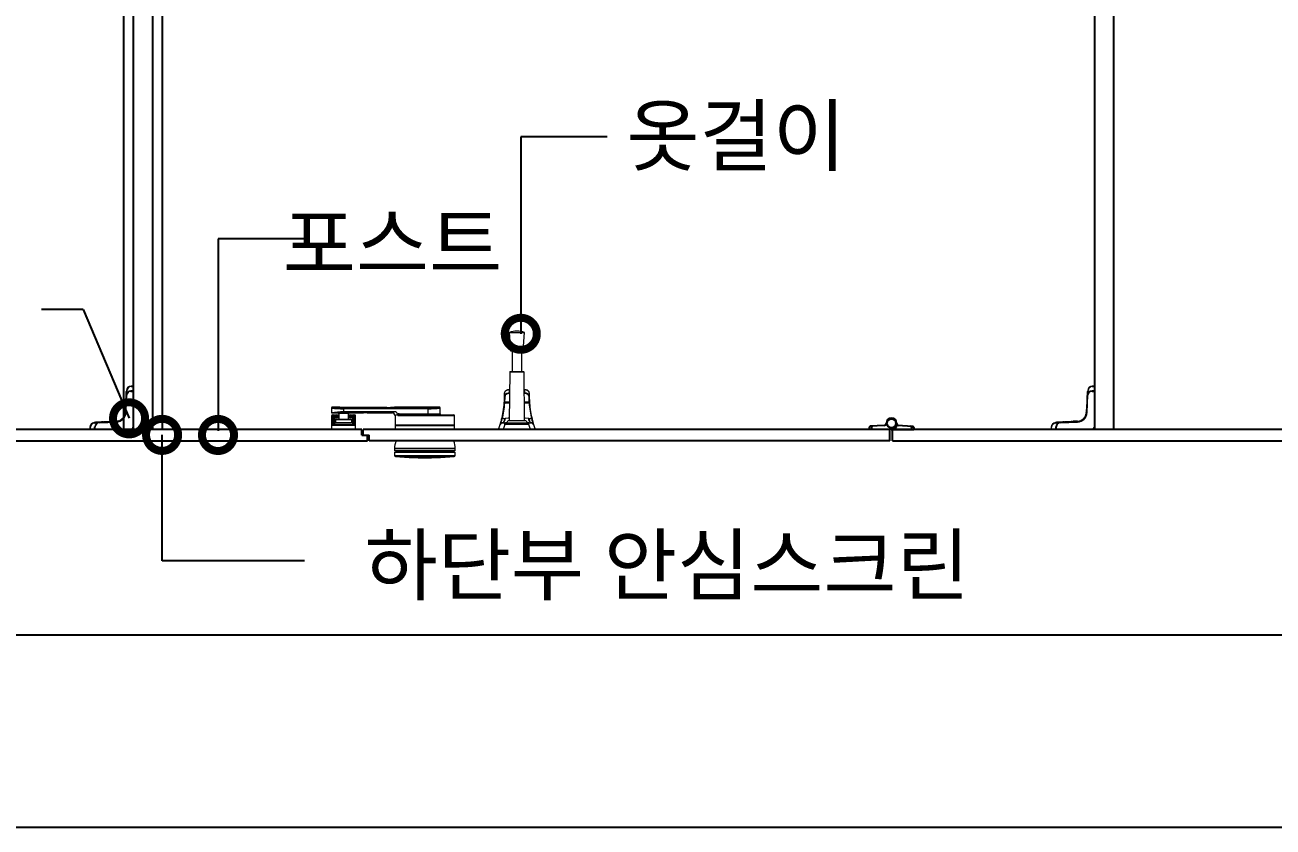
# Model space of a CAD drawing. Extents: x -255 to 8105, y -176 to 5714.
# Drawn here: x 3160 to 3809, y 2769 to 3186 of the extents above; entities that cross this region are included whole.
import ezdxf
from ezdxf.enums import TextEntityAlignment as Align

# ---------------------------------------------------------------- set-up
doc = ezdxf.new("R2010")
doc.units = 0
doc.header["$LTSCALE"] = 30
doc.layers.get('0').update_dxf_attribs({"linetype": 'CONTINUOUS'})
for name, color, linetype in [('0_toilet', 6, 'CONTINUOUS'), ('경첩', 4, 'CONTINUOUS'), ('문자', 3, 'CONTINUOUS'), ('부자재', 4, 'CONTINUOUS'), ('옷걸이', 4, 'CONTINUOUS'), ('잠금쇠(회전형)', 4, 'CONTINUOUS'), ('치수', 1, 'CONTINUOUS'), ('해치', 8, 'CONTINUOUS')]:
    doc.layers.add(name, color=color, linetype=linetype)
doc.styles.add('돋움', font='malgun.ttf')

# ---------------------------------------------------------------- blocks, each defined once
blk = doc.blocks.new('_DOTSMALL')
at = {"color": 0, "linetype": 'ByBlock', "const_width": 0.5}
blk.add_lwpolyline([(-0.0625, 0, 1), (0.0625, 0, 1)], format="xyb", close=True, dxfattribs=at)
blk = doc.blocks.new('A$C63EC304E')
at = {"layer": '치수', "color": 1, "xscale": 2.5, "yscale": 2.5, "zscale": 2.5, "rotation": 234.3098741996962}
blk.add_blockref('_DOTSMALL', (0.312, 0.312), dxfattribs=at)
blk = doc.blocks.new('A$C2BC9653E')
at = {"layer": '치수', "xscale": 0.3333333333333333, "yscale": 0.3333333333333333, "zscale": 0.3333333333333333}
blk.add_blockref('A$C63EC304E', (0, 0), dxfattribs=at)
blk = doc.blocks.new('A$C7FC71301')
at = {"layer": '치수', "rotation": 180}
blk.add_blockref('A$C2BC9653E', (0.208, 0.208), dxfattribs=at)
blk = doc.blocks.new('A$C4A20372B')
at = {"layer": '치수'}
blk.add_blockref('A$C7FC71301', (0, 0), dxfattribs=at)
blk = doc.blocks.new('A$C566469F5')
at = {"layer": '치수'}
blk.add_blockref('A$C4A20372B', (0, 0), dxfattribs=at)
blk = doc.blocks.new('A$C7E317CD4')
at = {"layer": '해치', "xscale": 2, "yscale": 2, "zscale": 2}
blk.add_blockref('A$C566469F5', (0, 0), dxfattribs=at)
blk = doc.blocks.new('A$C601D7F27')
at = {"layer": '치수'}
blk.add_blockref('A$C7E317CD4', (0, 0), dxfattribs=at)
blk = doc.blocks.new('UNI-01', base_point=(7634, 7239))
at = {"color": 2}
for p, q in [((10845.37, 10839.82), (10845.37, 10214.82)), ((10865.37, 10839.82), (10865.37, 10214.82))]:
    blk.add_line(p, q, dxfattribs=at)
at = {"color": 8}
for p, q in [((10119.29, 10108.01), (12081.88, 10108.01)), ((7682.57, 10008.01), (13467.12, 10008.01))]:
    blk.add_line(p, q, dxfattribs=at)
at = {"layer": '0_toilet'}
for p, q in [((10850.37, 10939.82), (10850.37, 10214.82)), ((10860.37, 10939.82), (10860.37, 10214.82)), ((11350.32, 10939.82), (11350.32, 10214.82)), ((11360.42, 10214.81), (11360.42, 10939.81)), ((10969.29, 10214.82), (10745.37, 10214.82)), ((10969.29, 10211.82), (10969.29, 10214.82)), ((10969.29, 10211.82), (10973.04, 10211.82)), ((11243.87, 10214.82), (10970.04, 10214.82)), ((10970.04, 10211.82), (10970.04, 10214.82)), ((10972.29, 10208.82), (10972.29, 10211.82)), ((10973.04, 10208.82), (10973.04, 10211.82)), ((11243.87, 10208.82), (11243.87, 10214.82)), ((11474.34, 10214.82), (11245.37, 10214.82)), ((11245.37, 10208.82), (11245.37, 10214.82)), ((10745.37, 10208.82), (10972.29, 10208.82)), ((11243.87, 10208.82), (10973.04, 10208.82)), ((11245.37, 10208.82), (11477.34, 10208.82))]:
    blk.add_line(p, q, dxfattribs=at)
at = {"layer": '경첩', "color": 4, "linetype": 'Continuous', "lineweight": 15}
for p, q in [((10849.23, 10237.07), (10849.23, 10237.32)), ((10850.37, 10237.32), (10849.23, 10237.32)), ((10850.37, 10237.07), (10850.37, 10237.32)), ((11349.18, 10237.07), (11349.18, 10237.32)), ((11350.32, 10237.32), (11349.18, 10237.32)), ((11350.32, 10237.07), (11350.32, 10237.32)), ((10846.76, 10232.58), (10846.34, 10223.6)), ((10846.43, 10230.72), (10846.42, 10230.66)), ((10846.42, 10230.66), (10846.42, 10230.62)), ((10846.44, 10230.91), (10846.43, 10230.81)), ((10846.43, 10230.81), (10846.43, 10230.72)), ((10846.45, 10231.15), (10846.44, 10231.03)), ((10846.44, 10231.03), (10846.44, 10230.91)), ((10846.58, 10233.99), (10846.45, 10231.28)), ((10846.45, 10231.28), (10846.69, 10231.05)), ((10846.45, 10231.28), (10846.45, 10231.15)), ((10846.59, 10234.13), (10846.58, 10233.99)), ((10846.58, 10233.99), (10846.82, 10233.75)), ((10846.6, 10234.39), (10846.59, 10234.27)), ((10846.59, 10234.27), (10846.59, 10234.13)), ((10846.59, 10223.59), (10847.01, 10232.57)), ((10846.6, 10234.5), (10846.62, 10234.52)), ((10846.6, 10234.5), (10846.6, 10234.39)), ((10846.62, 10234.52), (10846.64, 10234.53)), ((10846.64, 10234.53), (10846.66, 10234.55)), ((10846.66, 10234.55), (10846.67, 10234.56)), ((10846.67, 10234.56), (10846.68, 10234.57)), ((10846.68, 10234.57), (10846.68, 10234.58)), ((10846.68, 10234.58), (10846.69, 10234.58)), ((10846.69, 10234.58), (10846.85, 10234.42)), ((10846.69, 10234.58), (10846.69, 10234.58)), ((10846.88, 10235.08), (10846.76, 10232.58)), ((10846.76, 10232.58), (10846.77, 10232.58)), ((10846.77, 10232.58), (10846.78, 10232.58)), ((10846.78, 10232.58), (10846.81, 10232.58)), ((10846.81, 10232.58), (10846.84, 10232.57)), ((10846.84, 10232.57), (10846.87, 10232.57)), ((10846.87, 10232.57), (10846.92, 10232.57)), ((10846.89, 10235.08), (10846.88, 10235.08)), ((10846.9, 10235.08), (10846.89, 10235.08)), ((10846.92, 10235.08), (10846.9, 10235.08)), ((10846.95, 10235.07), (10846.92, 10235.08)), ((10846.92, 10232.57), (10846.96, 10232.57)), ((10846.99, 10235.07), (10846.95, 10235.07)), ((10846.96, 10232.57), (10847.01, 10232.57)), ((10847.04, 10235.07), (10846.99, 10235.07)), ((10847.08, 10235.07), (10847.04, 10235.07)), ((10847.06, 10233.62), (10847.13, 10235.07)), ((10847.13, 10235.07), (10847.08, 10235.07)), ((10849.11, 10234.82), (10849.11, 10234.57)), ((10850.37, 10234.82), (10849.11, 10234.82)), ((10849.11, 10234.57), (10850.37, 10234.57)), ((10849.12, 10234.82), (10849.12, 10234.92)), ((10849.12, 10234.92), (10850.37, 10234.92)), ((10849.23, 10237.07), (10850.37, 10237.07)), ((10850.37, 10234.92), (10850.37, 10237.07)), ((10850.37, 10234.57), (10850.37, 10234.82)), ((10850.37, 10234.57), (10850.37, 10216.32)), ((11346.71, 10232.58), (11346.29, 10223.6)), ((11346.38, 10230.72), (11346.37, 10230.66)), ((11346.37, 10230.66), (11346.37, 10230.62)), ((11346.39, 10230.91), (11346.38, 10230.81)), ((11346.38, 10230.81), (11346.38, 10230.72)), ((11346.4, 10231.15), (11346.39, 10231.03)), ((11346.39, 10231.03), (11346.39, 10230.91)), ((11346.53, 10233.99), (11346.4, 10231.28)), ((11346.4, 10231.28), (11346.64, 10231.05)), ((11346.4, 10231.28), (11346.4, 10231.15)), ((11346.54, 10234.13), (11346.53, 10233.99)), ((11346.53, 10233.99), (11346.77, 10233.75)), ((11346.55, 10234.39), (11346.54, 10234.27)), ((11346.54, 10234.27), (11346.54, 10234.13)), ((11346.54, 10223.59), (11346.96, 10232.57)), ((11346.55, 10234.5), (11346.57, 10234.52)), ((11346.55, 10234.5), (11346.55, 10234.39)), ((11346.57, 10234.52), (11346.59, 10234.53)), ((11346.59, 10234.53), (11346.61, 10234.55)), ((11346.61, 10234.55), (11346.62, 10234.56)), ((11346.62, 10234.56), (11346.63, 10234.57)), ((11346.63, 10234.57), (11346.63, 10234.58)), ((11346.63, 10234.58), (11346.64, 10234.58)), ((11346.64, 10234.58), (11346.8, 10234.42)), ((11346.64, 10234.58), (11346.64, 10234.58)), ((11346.83, 10235.08), (11346.71, 10232.58)), ((11346.71, 10232.58), (11346.72, 10232.58)), ((11346.72, 10232.58), (11346.73, 10232.58)), ((11346.73, 10232.58), (11346.76, 10232.58)), ((11346.76, 10232.58), (11346.79, 10232.57)), ((11346.79, 10232.57), (11346.82, 10232.57)), ((11346.82, 10232.57), (11346.87, 10232.57)), ((11346.84, 10235.08), (11346.83, 10235.08)), ((11346.85, 10235.08), (11346.84, 10235.08)), ((11346.87, 10235.08), (11346.85, 10235.08)), ((11346.9, 10235.07), (11346.87, 10235.08)), ((11346.87, 10232.57), (11346.91, 10232.57)), ((11346.94, 10235.07), (11346.9, 10235.07)), ((11346.91, 10232.57), (11346.96, 10232.57)), ((11346.99, 10235.07), (11346.94, 10235.07)), ((11347.03, 10235.07), (11346.99, 10235.07)), ((11347.01, 10233.62), (11347.08, 10235.07)), ((11347.08, 10235.07), (11347.03, 10235.07)), ((11349.06, 10234.82), (11349.06, 10234.57)), ((11350.32, 10234.82), (11349.06, 10234.82)), ((11349.06, 10234.57), (11350.32, 10234.57)), ((11349.07, 10234.82), (11349.07, 10234.92)), ((11349.07, 10234.92), (11350.32, 10234.92)), ((11349.18, 10237.07), (11350.32, 10237.07)), ((11350.32, 10234.92), (11350.32, 10237.07)), ((11350.32, 10234.57), (11350.32, 10234.82)), ((11350.32, 10234.57), (11350.32, 10216.32)), ((10846.12, 10224.26), (10846.09, 10223.62)), ((10846.13, 10224.36), (10846.12, 10224.26)), ((10846.12, 10224.26), (10846.36, 10224.02)), ((10846.14, 10224.7), (10846.13, 10224.36)), ((10846.13, 10224.36), (10846.37, 10224.12)), ((10846.15, 10224.8), (10846.14, 10224.7)), ((10846.14, 10224.7), (10846.38, 10224.46)), ((10846.19, 10225.72), (10846.15, 10224.8)), ((10846.15, 10224.8), (10846.39, 10224.56)), ((10846.2, 10225.88), (10846.19, 10225.8)), ((10846.19, 10225.8), (10846.19, 10225.72)), ((10846.19, 10225.72), (10846.43, 10225.48)), ((10846.22, 10226.38), (10846.2, 10225.96)), ((10846.2, 10225.96), (10846.44, 10225.72)), ((10846.2, 10225.96), (10846.2, 10225.88)), ((10846.36, 10229.26), (10846.22, 10226.39)), ((10846.22, 10226.39), (10846.46, 10226.15)), ((10846.22, 10226.39), (10846.22, 10226.39)), ((10846.22, 10226.39), (10846.22, 10226.38)), ((10846.22, 10226.38), (10846.46, 10226.14)), ((10846.36, 10229.26), (10846.6, 10229.02)), ((10846.41, 10230.27), (10846.37, 10229.6)), ((10846.37, 10229.6), (10846.61, 10229.36)), ((10846.41, 10230.27), (10846.64, 10230.03)), ((10846.42, 10230.62), (10846.42, 10230.61)), ((10846.42, 10230.61), (10846.66, 10230.37)), ((11346.07, 10224.26), (11346.04, 10223.62)), ((11346.08, 10224.36), (11346.07, 10224.26)), ((11346.07, 10224.26), (11346.31, 10224.02)), ((11346.09, 10224.7), (11346.08, 10224.36)), ((11346.08, 10224.36), (11346.32, 10224.12)), ((11346.1, 10224.8), (11346.09, 10224.7)), ((11346.09, 10224.7), (11346.33, 10224.46)), ((11346.14, 10225.72), (11346.1, 10224.8)), ((11346.1, 10224.8), (11346.34, 10224.56)), ((11346.15, 10225.88), (11346.14, 10225.8)), ((11346.14, 10225.8), (11346.14, 10225.72)), ((11346.14, 10225.72), (11346.38, 10225.48)), ((11346.17, 10226.38), (11346.15, 10225.96)), ((11346.15, 10225.96), (11346.39, 10225.72)), ((11346.15, 10225.96), (11346.15, 10225.88)), ((11346.31, 10229.26), (11346.17, 10226.39)), ((11346.17, 10226.39), (11346.41, 10226.15)), ((11346.17, 10226.39), (11346.17, 10226.39)), ((11346.17, 10226.39), (11346.17, 10226.38)), ((11346.17, 10226.38), (11346.41, 10226.14)), ((11346.31, 10229.26), (11346.55, 10229.02)), ((11346.36, 10230.27), (11346.32, 10229.6)), ((11346.32, 10229.6), (11346.56, 10229.36)), ((11346.36, 10230.27), (11346.59, 10230.03)), ((11346.37, 10230.62), (11346.37, 10230.61)), ((11346.37, 10230.61), (11346.61, 10230.37)), ((10832.61, 10218.42), (10830.11, 10218.3)), ((10830.11, 10218.29), (10830.11, 10218.3)), ((10830.11, 10218.3), (10830.11, 10218.3)), ((10830.11, 10218.26), (10830.11, 10218.29)), ((10830.11, 10218.23), (10830.11, 10218.26)), ((10830.11, 10218.19), (10830.11, 10218.23)), ((10830.12, 10218.15), (10830.11, 10218.19)), ((10830.12, 10218.1), (10830.12, 10218.15)), ((10830.12, 10218.05), (10831.57, 10218.12)), ((10830.12, 10218.05), (10830.12, 10218.1)), ((10830.6, 10218.5), (10830.69, 10218.58)), ((10830.6, 10218.5), (10830.76, 10218.34)), ((10833.9, 10218.73), (10830.69, 10218.58)), ((10841.58, 10218.85), (10832.61, 10218.42)), ((10832.61, 10218.42), (10832.61, 10218.42)), ((10832.61, 10218.42), (10832.61, 10218.4)), ((10832.61, 10218.4), (10832.61, 10218.38)), ((10832.61, 10218.38), (10832.61, 10218.35)), ((10832.61, 10218.35), (10832.61, 10218.31)), ((10832.61, 10218.31), (10832.62, 10218.27)), ((10832.62, 10218.17), (10841.59, 10218.6)), ((10832.62, 10218.27), (10832.62, 10218.22)), ((10832.62, 10218.22), (10832.62, 10218.17)), ((10834.03, 10218.74), (10833.9, 10218.73)), ((10833.9, 10218.73), (10834.14, 10218.49)), ((10834.16, 10218.75), (10834.03, 10218.74)), ((10834.28, 10218.75), (10834.16, 10218.75)), ((10834.38, 10218.76), (10834.28, 10218.75)), ((10834.46, 10218.76), (10834.38, 10218.76)), ((10834.53, 10218.76), (10834.46, 10218.76)), ((10834.56, 10218.76), (10834.53, 10218.76)), ((10834.58, 10218.77), (10834.56, 10218.76)), ((10834.58, 10218.77), (10834.82, 10218.53)), ((10834.91, 10218.78), (10835.15, 10218.54)), ((10834.92, 10218.78), (10834.91, 10218.78)), ((10834.96, 10218.78), (10834.92, 10218.78)), ((10835.01, 10218.79), (10834.96, 10218.78)), ((10835.07, 10218.79), (10835.01, 10218.79)), ((10835.16, 10218.79), (10835.07, 10218.79)), ((10835.25, 10218.8), (10835.16, 10218.79)), ((10835.36, 10218.8), (10835.25, 10218.8)), ((10835.47, 10218.81), (10835.36, 10218.8)), ((10835.59, 10218.81), (10835.47, 10218.81)), ((10838.29, 10218.94), (10835.59, 10218.81)), ((10835.59, 10218.81), (10835.83, 10218.57)), ((10838.42, 10218.95), (10838.29, 10218.94)), ((10838.29, 10218.94), (10838.53, 10218.7)), ((10838.55, 10218.95), (10838.42, 10218.95)), ((10838.67, 10218.96), (10838.55, 10218.95)), ((10838.77, 10218.96), (10838.67, 10218.96)), ((10838.85, 10218.97), (10838.77, 10218.96)), ((10838.91, 10218.97), (10838.85, 10218.97)), ((10838.95, 10218.97), (10838.91, 10218.97)), ((10838.97, 10218.97), (10838.95, 10218.97)), ((10838.97, 10218.97), (10839.21, 10218.73)), ((10839.3, 10218.99), (10839.54, 10218.75)), ((10839.32, 10218.99), (10839.3, 10218.99)), ((10839.36, 10218.99), (10839.32, 10218.99)), ((10839.42, 10218.99), (10839.36, 10218.99)), ((10839.5, 10219), (10839.42, 10218.99)), ((10839.6, 10219), (10839.5, 10219)), ((10839.72, 10219.01), (10839.6, 10219)), ((10839.85, 10219.01), (10839.72, 10219.01)), ((10839.98, 10219.02), (10839.85, 10219.01)), ((10841.33, 10219.08), (10839.98, 10219.02)), ((10839.98, 10219.02), (10840.22, 10218.78)), ((10841.57, 10219.09), (10841.33, 10219.08)), ((10841.33, 10219.08), (10841.57, 10218.84)), ((10841.58, 10218.85), (10841.58, 10218.84)), ((10841.58, 10218.84), (10841.58, 10218.83)), ((10841.58, 10218.83), (10841.58, 10218.8)), ((10841.58, 10218.8), (10841.59, 10218.77)), ((10841.59, 10218.77), (10841.59, 10218.73)), ((10841.59, 10218.73), (10841.59, 10218.69)), ((10841.59, 10218.69), (10841.59, 10218.64)), ((10841.59, 10218.64), (10841.59, 10218.6)), ((10842.58, 10219.25), (10842.78, 10219.05)), ((10843.11, 10219.43), (10843.3, 10219.24)), ((10843.35, 10219.53), (10843.54, 10219.35)), ((10843.81, 10219.78), (10844, 10219.6)), ((10844.03, 10219.92), (10844.21, 10219.74)), ((10845.12, 10220.95), (10845.3, 10220.77)), ((10845.27, 10221.16), (10845.45, 10220.98)), ((10845.53, 10221.6), (10845.72, 10221.41)), ((10845.65, 10221.83), (10845.84, 10221.64)), ((10845.82, 10222.23), (10846.01, 10222.04)), ((10845.97, 10222.76), (10846.18, 10222.55)), ((10845.97, 10222.76), (10845.97, 10222.76)), ((10845.97, 10222.76), (10845.97, 10222.76)), ((10846.17, 10222.55), (10845.97, 10222.75)), ((10846.05, 10223.19), (10846.04, 10223.13)), ((10846.04, 10223.13), (10846.26, 10222.91)), ((10846.07, 10223.35), (10846.05, 10223.19)), ((10846.07, 10223.35), (10846.3, 10223.13)), ((10846.34, 10223.6), (10846.35, 10223.6)), ((10846.35, 10223.6), (10846.36, 10223.6)), ((10846.36, 10223.6), (10846.38, 10223.6)), ((10846.38, 10223.6), (10846.41, 10223.6)), ((10846.41, 10223.6), (10846.45, 10223.6)), ((10846.45, 10223.6), (10846.5, 10223.6)), ((10846.5, 10223.6), (10846.54, 10223.59)), ((10846.54, 10223.59), (10846.59, 10223.59)), ((11332.56, 10218.42), (11330.06, 10218.3)), ((11330.06, 10218.29), (11330.06, 10218.3)), ((11330.06, 10218.3), (11330.06, 10218.3)), ((11330.06, 10218.26), (11330.06, 10218.29)), ((11330.06, 10218.23), (11330.06, 10218.26)), ((11330.06, 10218.19), (11330.06, 10218.23)), ((11330.07, 10218.15), (11330.06, 10218.19)), ((11330.07, 10218.1), (11330.07, 10218.15)), ((11330.07, 10218.05), (11331.52, 10218.12)), ((11330.07, 10218.05), (11330.07, 10218.1)), ((11330.55, 10218.5), (11330.64, 10218.58)), ((11330.55, 10218.5), (11330.71, 10218.34)), ((11333.85, 10218.73), (11330.64, 10218.58)), ((11341.53, 10218.85), (11332.56, 10218.42)), ((11332.56, 10218.42), (11332.56, 10218.42)), ((11332.56, 10218.42), (11332.56, 10218.4)), ((11332.56, 10218.4), (11332.56, 10218.38)), ((11332.56, 10218.38), (11332.56, 10218.35)), ((11332.56, 10218.35), (11332.56, 10218.31)), ((11332.56, 10218.31), (11332.57, 10218.27)), ((11332.57, 10218.17), (11341.54, 10218.6)), ((11332.57, 10218.27), (11332.57, 10218.22)), ((11332.57, 10218.22), (11332.57, 10218.17)), ((11333.98, 10218.74), (11333.85, 10218.73)), ((11333.85, 10218.73), (11334.09, 10218.49)), ((11334.11, 10218.75), (11333.98, 10218.74)), ((11334.23, 10218.75), (11334.11, 10218.75)), ((11334.33, 10218.76), (11334.23, 10218.75)), ((11334.41, 10218.76), (11334.33, 10218.76)), ((11334.48, 10218.76), (11334.41, 10218.76)), ((11334.51, 10218.76), (11334.48, 10218.76)), ((11334.53, 10218.77), (11334.51, 10218.76)), ((11334.53, 10218.77), (11334.77, 10218.53)), ((11334.86, 10218.78), (11335.1, 10218.54)), ((11334.87, 10218.78), (11334.86, 10218.78)), ((11334.91, 10218.78), (11334.87, 10218.78)), ((11334.96, 10218.79), (11334.91, 10218.78)), ((11335.02, 10218.79), (11334.96, 10218.79)), ((11335.11, 10218.79), (11335.02, 10218.79)), ((11335.2, 10218.8), (11335.11, 10218.79)), ((11335.31, 10218.8), (11335.2, 10218.8)), ((11335.42, 10218.81), (11335.31, 10218.8)), ((11335.54, 10218.81), (11335.42, 10218.81)), ((11338.24, 10218.94), (11335.54, 10218.81)), ((11335.54, 10218.81), (11335.78, 10218.57)), ((11338.37, 10218.95), (11338.24, 10218.94)), ((11338.24, 10218.94), (11338.48, 10218.7)), ((11338.5, 10218.95), (11338.37, 10218.95)), ((11338.62, 10218.96), (11338.5, 10218.95)), ((11338.72, 10218.96), (11338.62, 10218.96)), ((11338.8, 10218.97), (11338.72, 10218.96)), ((11338.86, 10218.97), (11338.8, 10218.97)), ((11338.9, 10218.97), (11338.86, 10218.97)), ((11338.92, 10218.97), (11338.9, 10218.97)), ((11338.92, 10218.97), (11339.16, 10218.73)), ((11339.25, 10218.99), (11339.49, 10218.75)), ((11339.27, 10218.99), (11339.25, 10218.99)), ((11339.31, 10218.99), (11339.27, 10218.99)), ((11339.37, 10218.99), (11339.31, 10218.99)), ((11339.45, 10219), (11339.37, 10218.99)), ((11339.55, 10219), (11339.45, 10219)), ((11339.67, 10219.01), (11339.55, 10219)), ((11339.8, 10219.01), (11339.67, 10219.01)), ((11339.93, 10219.02), (11339.8, 10219.01)), ((11341.28, 10219.08), (11339.93, 10219.02)), ((11339.93, 10219.02), (11340.17, 10218.78)), ((11341.52, 10219.09), (11341.28, 10219.08)), ((11341.28, 10219.08), (11341.52, 10218.84)), ((11341.53, 10218.85), (11341.53, 10218.84)), ((11341.53, 10218.84), (11341.53, 10218.83)), ((11341.53, 10218.83), (11341.53, 10218.8)), ((11341.53, 10218.8), (11341.54, 10218.77)), ((11341.54, 10218.77), (11341.54, 10218.73)), ((11341.54, 10218.73), (11341.54, 10218.69)), ((11341.54, 10218.69), (11341.54, 10218.64)), ((11341.54, 10218.64), (11341.54, 10218.6)), ((11342.53, 10219.25), (11342.73, 10219.05)), ((11343.06, 10219.43), (11343.25, 10219.24)), ((11343.3, 10219.53), (11343.49, 10219.35)), ((11343.76, 10219.78), (11343.95, 10219.6)), ((11343.98, 10219.92), (11344.16, 10219.74)), ((11345.07, 10220.95), (11345.25, 10220.77)), ((11345.22, 10221.16), (11345.4, 10220.98)), ((11345.48, 10221.6), (11345.67, 10221.41)), ((11345.6, 10221.83), (11345.79, 10221.64)), ((11345.77, 10222.23), (11345.96, 10222.04)), ((11345.92, 10222.76), (11346.13, 10222.55)), ((11345.92, 10222.76), (11345.92, 10222.76)), ((11345.92, 10222.76), (11345.92, 10222.76)), ((11346.12, 10222.55), (11345.92, 10222.75)), ((11346, 10223.19), (11345.99, 10223.13)), ((11345.99, 10223.13), (11346.21, 10222.91)), ((11346.02, 10223.35), (11346, 10223.19)), ((11346.02, 10223.35), (11346.25, 10223.13)), ((11346.29, 10223.6), (11346.3, 10223.6)), ((11346.3, 10223.6), (11346.31, 10223.6)), ((11346.31, 10223.6), (11346.33, 10223.6)), ((11346.33, 10223.6), (11346.36, 10223.6)), ((11346.36, 10223.6), (11346.4, 10223.6)), ((11346.4, 10223.6), (11346.45, 10223.6)), ((11346.45, 10223.6), (11346.49, 10223.59)), ((11346.49, 10223.59), (11346.54, 10223.59)), ((10828.12, 10215.96), (10827.87, 10215.96)), ((10827.87, 10215.96), (10827.87, 10214.82)), ((10827.87, 10214.82), (10828.12, 10214.82)), ((10828.12, 10214.82), (10828.12, 10215.96)), ((10828.12, 10214.82), (10830.27, 10214.82)), ((10830.27, 10214.82), (10830.27, 10216.07)), ((10830.27, 10216.07), (10830.37, 10216.07)), ((10830.37, 10216.07), (10830.62, 10216.07)), ((10830.37, 10216.07), (10830.37, 10214.82)), ((10830.37, 10214.82), (10830.62, 10214.82)), ((10830.62, 10214.82), (10830.62, 10216.07)), ((10848.87, 10214.82), (10830.62, 10214.82)), ((11328.07, 10215.96), (11327.82, 10215.96)), ((11327.82, 10215.96), (11327.82, 10214.82)), ((11327.82, 10214.82), (11328.07, 10214.82)), ((11328.07, 10214.82), (11328.07, 10215.96)), ((11328.07, 10214.82), (11330.22, 10214.82)), ((11330.22, 10214.82), (11330.22, 10216.07)), ((11330.22, 10216.07), (11330.32, 10216.07)), ((11330.32, 10216.07), (11330.57, 10216.07)), ((11330.32, 10216.07), (11330.32, 10214.82)), ((11330.32, 10214.82), (11330.57, 10214.82)), ((11330.57, 10214.82), (11330.57, 10216.07)), ((11348.82, 10214.82), (11330.57, 10214.82))]:
    blk.add_line(p, q, dxfattribs=at)
for centre, radius, start, end in [((10849.23, 10234.97), 2.35, 90, 177.30166), ((11349.18, 10234.97), 2.35, 90, 177.30166), ((10849.11, 10232.47), 2.35, 90, 177.30166), ((10849.11, 10232.47), 2.1, 90, 177.30166), ((10849.23, 10234.97), 2.1, 90, 177.30166), ((11349.06, 10232.47), 2.35, 90, 177.30166), ((11349.06, 10232.47), 2.1, 90, 177.30166), ((11349.18, 10234.97), 2.1, 90, 177.30166), ((10830.22, 10215.96), 2.35, 92.69834, 180), ((10830.22, 10215.96), 2.1, 92.69834, 180), ((10832.72, 10216.07), 2.35, 92.69834, 180), ((10832.72, 10216.07), 2.1, 92.69834, 180), ((10841.35, 10223.84), 4.75, 272.69834, 285), ((10841.35, 10223.84), 5, 272.69834, 357.30166), ((10841.35, 10223.84), 5.25, 272.69834, 357.30166), ((10841.35, 10223.84), 4.75, 284.99982, 291.75061), ((10841.35, 10223.84), 4.75, 294.99481, 301.29977), ((10841.35, 10223.84), 4.75, 301.29911, 304.38581), ((10841.35, 10223.84), 4.75, 304.38489, 322.56084), ((10841.35, 10223.84), 4.75, 322.56123, 325.61449), ((10841.35, 10223.84), 4.75, 325.61511, 331.82645), ((10841.35, 10223.84), 4.75, 335.00519, 340.23398), ((10841.35, 10223.84), 4.75, 340.23398, 346.75686), ((10841.35, 10223.84), 4.75, 346.83767, 351.3944), ((10841.35, 10223.84), 4.75, 354.09118, 357.30166), ((11330.17, 10215.96), 2.35, 92.69834, 180), ((11330.17, 10215.96), 2.1, 92.69834, 180), ((11332.67, 10216.07), 2.35, 92.69834, 180), ((11332.67, 10216.07), 2.1, 92.69834, 180), ((11341.3, 10223.84), 4.75, 272.69834, 285), ((11341.3, 10223.84), 5, 272.69834, 357.30166), ((11341.3, 10223.84), 5.25, 272.69834, 357.30166), ((11341.3, 10223.84), 4.75, 284.99982, 291.75061), ((11341.3, 10223.84), 4.75, 294.99481, 301.29977), ((11341.3, 10223.84), 4.75, 301.29911, 304.38581), ((11341.3, 10223.84), 4.75, 304.38489, 322.56084), ((11341.3, 10223.84), 4.75, 322.56123, 325.61449), ((11341.3, 10223.84), 4.75, 325.61511, 331.82645), ((11341.3, 10223.84), 4.75, 335.00519, 340.23398), ((11341.3, 10223.84), 4.75, 340.23398, 346.75686), ((11341.3, 10223.84), 4.75, 346.83767, 351.3944), ((11341.3, 10223.84), 4.75, 354.09118, 357.30166), ((10848.87, 10216.32), 1.5, 270, 0), ((11348.82, 10216.32), 1.5, 270, 0)]:
    blk.add_arc(centre, radius, start, end, dxfattribs=at)
at = {"layer": '부자재'}
for p, q in [((11233.18, 10215.74), (11233.18, 10214.82)), ((11243.83, 10214.82), (11233.18, 10214.82)), ((11240.92, 10216.9), (11233.72, 10216.4)), ((11234.43, 10215.91), (11234.43, 10214.82)), ((11244.64, 10215.37), (11244.64, 10214.57)), ((11244.89, 10214.57), (11244.64, 10214.57)), ((11244.89, 10215.37), (11244.89, 10214.57)), ((11245.36, 10214.86), (11245.36, 10214.82)), ((11245.36, 10214.82), (11256.35, 10214.82)), ((11247.63, 10216.98), (11255.79, 10216.4)), ((11255.1, 10215.91), (11255.1, 10214.82)), ((11256.35, 10215.74), (11256.35, 10214.82))]:
    blk.add_line(p, q, dxfattribs=at)
at = {"layer": '부자재', "color": 1}
blk.add_circle((11244.76, 10218.02), 2.34, dxfattribs=at)
at = {"layer": '부자재'}
for centre, radius, start, end in [((11240.86, 10218.19), 1.29, 272.92313, 352.47243), ((11244.76, 10218.02), 2.62, 270, 180), ((11248.67, 10218.19), 1.29, 187.52757, 267.07687), ((11233.88, 10215.72), 0.7, 101.7765, 181.67124), ((11235.28, 10215.67), 0.884, 113.40773, 164.5497), ((11245.12, 10213.79), 1.65, 102.52675, 141.54753), ((11244.41, 10213.79), 1.65, 43.10029, 77.47325), ((11244.86, 10217.68), 2.86, 280.08401, 345.97919), ((11254.25, 10215.67), 0.884, 15.4503, 67.30044), ((11255.65, 10215.72), 0.7, 358.32876, 78.2235)]:
    blk.add_arc(centre, radius, start, end, dxfattribs=at)
at = {"layer": '옷걸이', "lineweight": 15}
for p, q in [((11045.93, 10265.17), (11046.68, 10255.67)), ((11045.93, 10265.17), (11053.93, 10265.17)), ((11053.18, 10255.67), (11053.93, 10265.17)), ((11046.68, 10255.67), (11053.18, 10255.67)), ((11047.43, 10255.67), (11047.43, 10244.82)), ((11052.43, 10244.82), (11052.43, 10255.67)), ((11046.18, 10244.57), (11045.96, 10219.32)), ((11053.68, 10244.57), (11046.18, 10244.57)), ((11046.43, 10244.82), (11049.93, 10244.82)), ((11049.93, 10244.82), (11053.43, 10244.82)), ((11053.9, 10219.32), (11053.68, 10244.57)), ((11043.56, 10234.1), (11043.5, 10233.78)), ((11043.5, 10233.78), (11043.5, 10233.73)), ((11043.55, 10234.07), (11043.51, 10233.84)), ((11043.51, 10233.84), (11043.51, 10233.8)), ((11043.51, 10232.23), (11043.55, 10232.5)), ((11043.63, 10234.3), (11043.55, 10234.07)), ((11043.55, 10232.5), (11043.66, 10232.76)), ((11043.69, 10234.36), (11043.56, 10234.1)), ((11043.77, 10234.52), (11043.63, 10234.3)), ((11043.66, 10232.76), (11043.83, 10233.01)), ((11043.88, 10234.6), (11043.69, 10234.36)), ((11043.8, 10232.28), (11043.76, 10232.04)), ((11043.94, 10234.72), (11043.77, 10234.52)), ((11043.89, 10232.52), (11043.8, 10232.28)), ((11043.83, 10233.01), (11044.07, 10233.23)), ((11044.13, 10234.82), (11043.88, 10234.6)), ((11044.05, 10232.74), (11043.89, 10232.52)), ((11044.16, 10234.9), (11043.94, 10234.72)), ((11044.26, 10232.94), (11044.05, 10232.74)), ((11044.07, 10233.23), (11044.36, 10233.43)), ((11044.44, 10235.01), (11044.13, 10234.82)), ((11044.4, 10235.06), (11044.16, 10234.9)), ((11044.52, 10233.11), (11044.26, 10232.94)), ((11044.36, 10233.43), (11044.7, 10233.59)), ((11044.68, 10235.2), (11044.4, 10235.06)), ((11044.79, 10235.16), (11044.44, 10235.01)), ((11044.83, 10233.26), (11044.52, 10233.11)), ((11044.97, 10235.3), (11044.68, 10235.2)), ((11044.7, 10233.59), (11045.07, 10233.71)), ((11045.17, 10235.27), (11044.79, 10235.16)), ((11045.17, 10233.37), (11044.83, 10233.26)), ((11045.29, 10235.38), (11044.97, 10235.3)), ((11045.07, 10233.71), (11045.48, 10233.79)), ((11045.58, 10235.34), (11045.17, 10235.27)), ((11045.53, 10233.44), (11045.17, 10233.37)), ((11045.62, 10235.43), (11045.29, 10235.38)), ((11045.48, 10233.79), (11046.01, 10233.83)), ((11046.01, 10233.48), (11045.53, 10233.44)), ((11046, 10235.36), (11045.58, 10235.34)), ((11045.95, 10235.45), (11045.62, 10235.43)), ((11046, 10235.45), (11045.95, 10235.45)), ((11046.1, 10235.45), (11046, 10235.45)), ((11046, 10235.45), (11046, 10235.36)), ((11046.1, 10235.36), (11046, 10235.36)), ((11046.01, 10233.83), (11046.01, 10233.48)), ((11046.01, 10233.83), (11046.09, 10233.83)), ((11046.09, 10233.48), (11046.01, 10233.48)), ((11053.86, 10235.45), (11053.76, 10235.45)), ((11053.86, 10235.36), (11053.76, 10235.36)), ((11053.77, 10233.83), (11053.85, 10233.83)), ((11053.85, 10233.48), (11053.78, 10233.48)), ((11053.85, 10233.83), (11053.85, 10233.48)), ((11053.85, 10233.83), (11054.27, 10233.81)), ((11054.23, 10233.46), (11053.85, 10233.48)), ((11053.86, 10235.45), (11053.86, 10235.36)), ((11054.12, 10235.44), (11053.86, 10235.45)), ((11053.95, 10235.36), (11053.86, 10235.36)), ((11054.44, 10235.32), (11053.95, 10235.36)), ((11054.45, 10235.4), (11054.12, 10235.44)), ((11054.59, 10233.4), (11054.23, 10233.46)), ((11054.27, 10233.81), (11054.68, 10233.74)), ((11054.84, 10235.23), (11054.44, 10235.32)), ((11054.77, 10235.34), (11054.45, 10235.4)), ((11054.94, 10233.3), (11054.59, 10233.4)), ((11054.68, 10233.74), (11055.06, 10233.63)), ((11055.07, 10235.24), (11054.77, 10235.34)), ((11055.22, 10235.1), (11054.84, 10235.23)), ((11055.26, 10233.16), (11054.94, 10233.3)), ((11055.06, 10233.63), (11055.41, 10233.48)), ((11055.36, 10235.12), (11055.07, 10235.24)), ((11055.55, 10234.94), (11055.22, 10235.1)), ((11055.53, 10232.99), (11055.26, 10233.16)), ((11055.61, 10234.97), (11055.36, 10235.12)), ((11055.41, 10233.48), (11055.72, 10233.29)), ((11055.76, 10232.8), (11055.53, 10232.99)), ((11055.83, 10234.74), (11055.55, 10234.94)), ((11055.83, 10234.8), (11055.61, 10234.97)), ((11055.72, 10233.29), (11055.97, 10233.07)), ((11055.93, 10232.58), (11055.76, 10232.8)), ((11056.02, 10234.61), (11055.83, 10234.8)), ((11056.06, 10234.51), (11055.83, 10234.74)), ((11056.04, 10232.35), (11055.93, 10232.58)), ((11055.97, 10233.07), (11056.16, 10232.83)), ((11056.17, 10234.41), (11056.02, 10234.61)), ((11056.1, 10232.04), (11056.04, 10232.35)), ((11056.23, 10234.26), (11056.06, 10234.51)), ((11056.16, 10232.83), (11056.29, 10232.58)), ((11056.28, 10234.2), (11056.17, 10234.41)), ((11056.33, 10234), (11056.23, 10234.26)), ((11056.34, 10233.98), (11056.28, 10234.2)), ((11056.29, 10232.58), (11056.35, 10232.23)), ((11056.36, 10233.73), (11056.33, 10234)), ((11056.36, 10233.75), (11056.34, 10233.98)), ((11056.36, 10233.73), (11056.36, 10233.75)), ((11043.35, 10228.37), (11043.35, 10228.37)), ((11043.35, 10228.37), (11043.36, 10228.37)), ((11043.36, 10228.37), (11043.39, 10228.37)), ((11043.39, 10228.37), (11043.42, 10228.36)), ((11043.42, 10228.36), (11043.46, 10228.36)), ((11043.46, 10228.36), (11043.5, 10228.36)), ((11043.5, 10228.36), (11043.55, 10228.35)), ((11043.55, 10228.35), (11043.59, 10228.35)), ((11046.04, 10228.35), (11043.59, 10228.35)), ((11043.66, 10229.12), (11046.05, 10229.12)), ((11053.82, 10229.12), (11056.2, 10229.12)), ((11056.27, 10228.35), (11053.82, 10228.35)), ((11056.32, 10228.35), (11056.27, 10228.35)), ((11056.36, 10228.36), (11056.32, 10228.35)), ((11056.41, 10228.36), (11056.36, 10228.36)), ((11056.44, 10228.36), (11056.41, 10228.36)), ((11056.48, 10228.37), (11056.44, 10228.36)), ((11056.5, 10228.37), (11056.48, 10228.37)), ((11056.51, 10228.37), (11056.5, 10228.37)), ((11056.52, 10228.37), (11056.51, 10228.37)), ((11042, 10220.02), (11042, 10220.03)), ((11042, 10220.03), (11042, 10220.02)), ((11042.14, 10218.16), (11042.1, 10218.15)), ((11042.2, 10218.17), (11042.14, 10218.16)), ((11042.26, 10218.18), (11042.15, 10218.15)), ((11042.2, 10218.18), (11042.21, 10218.18)), ((11042.21, 10218.18), (11042.26, 10218.18)), ((11042.24, 10218.1), (11042.23, 10218.08)), ((11042.23, 10218.08), (11042.23, 10218.07)), ((11057.64, 10218.08), (11042.23, 10218.08)), ((11043.67, 10220.22), (11042.24, 10220.22)), ((11042.24, 10220.21), (11042.24, 10220.22)), ((11042.24, 10220.22), (11042.24, 10220.21)), ((11043.67, 10220.21), (11042.24, 10220.21)), ((11042.26, 10218.18), (11042.24, 10218.1)), ((11043.61, 10219.67), (11043.68, 10220.25)), ((11043.64, 10217.36), (11043.64, 10218.05)), ((11043.64, 10218.05), (11056.22, 10218.05)), ((11043.7, 10218.18), (11043.8, 10218.22)), ((11043.78, 10218.15), (11043.7, 10218.18)), ((11044.02, 10218.13), (11043.78, 10218.15)), ((11043.8, 10218.22), (11044.08, 10218.26)), ((11044.44, 10218.11), (11044.02, 10218.13)), ((11044.08, 10218.26), (11044.19, 10218.27)), ((11045.37, 10220.58), (11044.1, 10220.53)), ((11054.71, 10219.32), (11045.16, 10219.32)), ((11045.97, 10220.6), (11045.37, 10220.58)), ((11054.18, 10220.6), (11053.89, 10220.6)), ((11055.76, 10220.53), (11054.18, 10220.6)), ((11055.64, 10218.12), (11055.18, 10218.1)), ((11055.97, 10218.14), (11055.64, 10218.12)), ((11055.68, 10218.27), (11055.95, 10218.24)), ((11055.95, 10218.24), (11056.14, 10218.2)), ((11056.14, 10218.17), (11055.97, 10218.14)), ((11056.14, 10218.2), (11056.14, 10218.17)), ((11056.19, 10220.25), (11056.25, 10219.68)), ((11057.62, 10220.22), (11056.19, 10220.22)), ((11057.62, 10220.21), (11056.19, 10220.21)), ((11056.22, 10217.36), (11056.22, 10218.05)), ((11057.7, 10218.15), (11057.6, 10218.18)), ((11057.63, 10218.1), (11057.6, 10218.18)), ((11057.65, 10218.18), (11057.6, 10218.18)), ((11057.64, 10218.08), (11057.63, 10218.1)), ((11057.64, 10218.07), (11057.64, 10218.08)), ((11057.66, 10218.18), (11057.65, 10218.18)), ((11057.75, 10218.15), (11057.66, 10218.17)), ((11040.43, 10214.82), (11041.28, 10217.39)), ((11042.81, 10214.82), (11040.43, 10214.82)), ((11041.28, 10217.39), (11041.28, 10217.39)), ((11041.28, 10217.39), (11041.28, 10217.39)), ((11043.64, 10217.36), (11042.81, 10214.82)), ((11057.06, 10214.82), (11042.81, 10214.82)), ((11056.22, 10217.36), (11043.64, 10217.36)), ((11057.06, 10214.82), (11056.22, 10217.36)), ((11059.43, 10214.82), (11057.06, 10214.82)), ((11058.58, 10217.39), (11058.59, 10217.39)), ((11058.59, 10217.39), (11059.43, 10214.82)), ((11058.59, 10217.39), (11058.59, 10217.39))]:
    blk.add_line(p, q, dxfattribs=at)
for centre, radius, start, end in [((11049.93, 10254.87), 11.04, 68.76069, 111.23931), ((11046.43, 10244.57), 0.25, 90, 179.5), ((11053.43, 10244.57), 0.25, 0.5, 90), ((10990.75, 10232.59), 52.77, 356.45107, 359.60958), ((10990.75, 10232.59), 52.77, 359.60958, 1.23689), ((11043.74, 10232.26), 0.227, 188.20874, 276.39203), ((10990.75, 10232.4), 53.02, 356.45107, 359.60958), ((10990.75, 10234.2), 55.27, 359.61891, 1.20733), ((11109.12, 10234.2), 55.27, 178.79267, 180.38109), ((11056.12, 10232.26), 0.227, 263.60797, 351.79126), ((11109.12, 10232.4), 53.02, 180.39042, 183.54893), ((11109.12, 10232.59), 52.77, 178.76311, 180.39042), ((11109.12, 10232.59), 52.77, 180.39042, 183.54893), ((10990.75, 10232.59), 52.77, 346.23171, 355.4136), ((10990.75, 10232.59), 53.02, 346.50971, 355.4136), ((10990.75, 10232.59), 52.77, 355.41362, 356.45105), ((11043.64, 10229.35), 0.23, 185.45744, 275.18876), ((11009.69, 10231.75), 34.07, 354.27357, 355.56682), ((11056.22, 10229.35), 0.23, 264.81124, 354.54256), ((11090.18, 10231.75), 34.08, 184.43326, 185.72635), ((11109.12, 10232.59), 53.02, 184.5864, 193.49029), ((11109.11, 10232.59), 52.76, 183.54888, 184.58645), ((11109.12, 10232.59), 52.77, 184.5864, 193.76829), ((10992, 10232.25), 51.47, 343.23764, 346.25768), ((11042.38, 10217.01), 1.17, 101.39698, 160.6752), ((11042.23, 10217.07), 1, 89.99372, 161.80813), ((10992.39, 10232.42), 51.33, 343.52264, 346.23766), ((11042.24, 10219.97), 0.25, 90.27283, 166.23947), ((11042.24, 10219.96), 0.247, 89.25852, 165.91582), ((11041.82, 10219.95), 1.81, 282.06066, 352.51429), ((11041.69, 10220.35), 2.24, 284.82654, 3.59318), ((11043.93, 10220.24), 0.248, 89.5881, 179.72305), ((11044.03, 10220.16), 0.376, 79.93932, 150.54556), ((11044.08, 10220.22), 0.307, 84.77864, 118.98165), ((11043.76, 10219.64), 1.43, 284.10574, 346.92454), ((11050.06, 10619.2), 401.13, 269.19679, 270.73159), ((11056.11, 10219.65), 1.44, 193.11861, 255.96551), ((11055.8, 10220.26), 0.271, 58.63439, 97.60531), ((11055.82, 10220.14), 0.4, 32.00917, 97.80826), ((11058.17, 10220.35), 2.24, 176.39085, 255.18943), ((11055.94, 10220.24), 0.248, 0.27695, 90.4119), ((11058.04, 10219.94), 1.8, 186.78644, 258.2605), ((11057.62, 10219.97), 0.25, 13.76166, 89.45314), ((11057.63, 10219.96), 0.247, 14.08418, 90.74148), ((11107.31, 10232.37), 51.15, 193.75841, 196.46904), ((11057.64, 10217.07), 1, 18.19187, 90.00628), ((11057.49, 10217.01), 1.16, 19.29372, 79.39421), ((11108.1, 10232.31), 51.71, 193.74931, 196.75644)]:
    blk.add_arc(centre, radius, start, end, dxfattribs=at)
at = {"layer": '잠금쇠(회전형)', "linetype": 'Continuous', "lineweight": 15}
for p, q in [((10953.54, 10225.92), (10953.54, 10223.42)), ((10955.89, 10226.42), (10954.04, 10226.42)), ((10955.97, 10226.41), (10955.88, 10226.42)), ((10955.88, 10226.42), (10955.89, 10226.42)), ((10956.17, 10226.39), (10955.97, 10226.41)), ((10956.46, 10226.36), (10956.17, 10226.39)), ((10956.87, 10226.33), (10956.46, 10226.36)), ((10957.34, 10226.3), (10956.87, 10226.33)), ((10957.9, 10226.27), (10957.34, 10226.3)), ((10958.49, 10226.24), (10957.9, 10226.27)), ((10959.14, 10226.23), (10958.49, 10226.24)), ((10959.79, 10226.22), (10959.14, 10226.23)), ((10982.29, 10226.22), (10959.79, 10226.22)), ((10982.29, 10226.22), (10959.79, 10226.22)), ((10959.79, 10226.22), (10959.79, 10226.22)), ((10959.79, 10225.98), (11003.79, 10225.98)), ((10959.79, 10225.49), (10959.79, 10225.98)), ((10959.79, 10225.49), (10959.79, 10223.92)), ((11003.79, 10225.49), (10959.79, 10225.49)), ((10982.29, 10226.22), (10982.29, 10226.22)), ((11009.54, 10226.42), (10986.2, 10226.42)), ((11003.79, 10225.98), (11003.79, 10225.49)), ((11003.79, 10222.92), (11003.79, 10225.49)), ((11010.04, 10222.92), (11010.04, 10225.92)), ((10953.54, 10223.42), (10956.81, 10223.42)), ((10953.54, 10221.82), (10953.54, 10214.82)), ((10953.95, 10221.82), (10953.54, 10221.82)), ((10953.95, 10216.82), (10953.95, 10221.82)), ((10953.95, 10221.82), (10954.41, 10221.82)), ((10954.04, 10222.32), (10954.41, 10222.32)), ((10954.41, 10221.82), (10954.41, 10222.32)), ((10954.41, 10222.32), (10956.29, 10222.32)), ((10954.41, 10221.82), (10954.41, 10217.28)), ((10956.29, 10221.82), (10954.41, 10221.82)), ((10954.54, 10221.32), (10956.29, 10221.32)), ((10954.54, 10217.31), (10954.54, 10221.32)), ((10955.04, 10220.82), (10954.54, 10221.32)), ((10955.04, 10220.82), (10955.04, 10217.32)), ((10956.29, 10220.82), (10955.04, 10220.82)), ((10955.54, 10219.82), (10955.54, 10218.32)), ((10962.69, 10219.82), (10955.54, 10219.82)), ((10955.54, 10218.32), (10962.69, 10218.32)), ((10955.79, 10220.07), (10962.52, 10220.07)), ((10962.52, 10218.07), (10955.79, 10218.07)), ((10956.29, 10221.82), (10956.29, 10222.32)), ((10956.29, 10222.32), (10957.29, 10222.32)), ((10956.29, 10221.32), (10956.29, 10221.82)), ((10956.79, 10221.82), (10956.29, 10221.82)), ((10956.29, 10221.32), (10956.29, 10220.82)), ((10956.29, 10221.32), (10956.79, 10221.32)), ((10957.29, 10220.82), (10956.29, 10220.82)), ((10956.79, 10221.82), (10956.79, 10221.32)), ((10957.29, 10221.82), (10956.79, 10221.82)), ((10956.79, 10221.32), (10957.29, 10221.32)), ((10956.81, 10223.42), (10956.81, 10223.42)), ((10957.29, 10222.92), (10957.29, 10220.07)), ((10986.25, 10223.92), (10959.79, 10223.92)), ((10962.29, 10220.07), (10962.29, 10222.92)), ((10962.29, 10222.32), (10963.29, 10222.32)), ((10962.79, 10221.82), (10962.29, 10221.82)), ((10962.29, 10221.32), (10962.79, 10221.32)), ((10963.29, 10220.82), (10962.29, 10220.82)), ((10962.52, 10220.07), (10963.79, 10220.07)), ((10963.79, 10218.07), (10962.52, 10218.07)), ((10964.04, 10219.82), (10962.69, 10219.82)), ((10962.69, 10218.32), (10964.04, 10218.32)), ((10962.79, 10223.42), (10970.06, 10223.42)), ((10963.29, 10221.82), (10962.79, 10221.82)), ((10962.79, 10221.32), (10962.79, 10221.82)), ((10962.79, 10221.32), (10963.29, 10221.32)), ((10963.29, 10222.32), (10963.29, 10221.82)), ((10963.29, 10222.32), (10965.18, 10222.32)), ((10965.18, 10221.82), (10963.29, 10221.82)), ((10963.29, 10221.82), (10963.29, 10221.32)), ((10963.29, 10221.32), (10965.04, 10221.32)), ((10963.29, 10221.32), (10963.29, 10220.82)), ((10964.54, 10220.82), (10963.29, 10220.82)), ((10964.04, 10218.32), (10964.04, 10219.82)), ((10965.04, 10221.32), (10964.54, 10220.82)), ((10964.54, 10217.32), (10964.54, 10220.82)), ((10965.04, 10221.32), (10965.04, 10217.31)), ((10965.18, 10222.32), (10965.18, 10221.82)), ((10965.18, 10222.32), (10965.54, 10222.32)), ((10965.18, 10217.28), (10965.18, 10221.82)), ((10965.18, 10221.82), (10965.64, 10221.82)), ((10965.64, 10221.82), (10965.64, 10216.82)), ((10966.04, 10221.82), (10965.64, 10221.82)), ((10966.04, 10214.82), (10966.04, 10221.82)), ((10972.04, 10223.42), (10984.98, 10223.42)), ((10984.98, 10223.42), (10984.98, 10223.42)), ((10986.54, 10221.84), (10986.54, 10216.92)), ((10987.87, 10222.42), (10987.85, 10222.61)), ((11017.54, 10221.92), (10987.99, 10221.92)), ((10988.65, 10222.42), (10988.65, 10222.92)), ((10988.65, 10222.92), (11003.79, 10222.92)), ((10988.65, 10222.42), (11017.04, 10222.42)), ((11003.79, 10222.42), (11003.79, 10222.92)), ((11003.79, 10222.92), (11010.04, 10222.92)), ((11017.54, 10216.92), (11017.54, 10221.92)), ((10953.54, 10214.82), (10966.04, 10214.82)), ((10965.64, 10216.82), (10953.95, 10216.82)), ((10954.41, 10217.28), (10954.54, 10217.31)), ((10954.54, 10217.31), (10954.63, 10217.32)), ((10954.63, 10217.32), (10964.96, 10217.32)), ((10964.96, 10217.32), (10965.04, 10217.31)), ((10965.04, 10217.31), (10965.18, 10217.28)), ((11017.54, 10216.92), (10986.54, 10216.92)), ((10986.54, 10216.82), (10986.54, 10215.07)), ((10986.54, 10216.82), (11017.54, 10216.82)), ((10986.54, 10215.07), (11017.54, 10215.07)), ((11017.29, 10214.82), (10986.79, 10214.82)), ((10994.29, 10216.92), (10994.29, 10216.82)), ((11009.79, 10216.82), (11009.79, 10216.92)), ((11014.44, 10216.82), (11014.44, 10216.92)), ((11016.53, 10216.82), (11016.53, 10216.92)), ((11016.54, 10216.82), (11016.54, 10216.92)), ((11017.54, 10215.07), (11017.54, 10216.82)), ((10986.29, 10204.82), (10986.29, 10203.82)), ((11017.79, 10204.82), (10986.29, 10204.82)), ((11017.08, 10208.72), (10987.01, 10208.72)), ((10987.15, 10208.82), (11002.04, 10208.82)), ((11002.04, 10208.82), (11016.94, 10208.82)), ((11017.79, 10203.82), (11017.79, 10204.82)), ((11017.79, 10203.82), (10986.29, 10203.82)), ((10986.29, 10202.82), (10986.29, 10201.27)), ((11017.79, 10202.82), (10986.29, 10202.82)), ((10986.29, 10201.27), (11002.04, 10201.27)), ((11002.04, 10200.77), (10986.75, 10200.77)), ((11017.29, 10203.32), (10986.79, 10203.32)), ((11017.29, 10203.32), (10986.79, 10203.32)), ((10989.91, 10200.5), (11002.04, 10200.5)), ((10989.92, 10200.5), (11014.17, 10200.5)), ((11013.88, 10200.48), (10990.21, 10200.48)), ((10996.11, 10200.3), (10996.13, 10200.31)), ((10996.18, 10200.28), (10996.11, 10200.3)), ((10996.13, 10200.31), (10996.25, 10200.32)), ((10996.36, 10200.27), (10996.18, 10200.28)), ((10996.25, 10200.32), (10996.38, 10200.32)), ((10996.38, 10200.32), (10996.46, 10200.32)), ((10996.46, 10200.32), (11007.63, 10200.32)), ((10999.34, 10200.23), (10999.34, 10200.32)), ((10999.87, 10200.06), (11004.22, 10200.06)), ((10999.87, 10200.06), (11004.22, 10200.06)), ((11000.23, 10200.32), (11000.23, 10200.21)), ((11000.23, 10200.21), (11003.86, 10200.21)), ((11000.23, 10200.19), (11000.23, 10200.21)), ((11000.24, 10200.17), (11000.23, 10200.19)), ((11000.24, 10200.14), (11000.24, 10200.17)), ((11000.25, 10200.12), (11000.24, 10200.14)), ((11000.26, 10200.11), (11000.25, 10200.12)), ((11000.27, 10200.1), (11000.26, 10200.11)), ((11000.28, 10200.09), (11000.27, 10200.1)), ((11000.29, 10200.09), (11000.28, 10200.09)), ((11003.8, 10200.09), (11000.29, 10200.09)), ((11002.04, 10201.27), (11017.79, 10201.27)), ((11017.34, 10200.77), (11002.04, 10200.77)), ((11002.04, 10200.5), (11014.18, 10200.5)), ((11003.8, 10200.09), (11003.81, 10200.09)), ((11003.81, 10200.09), (11003.82, 10200.1)), ((11003.82, 10200.1), (11003.83, 10200.11)), ((11003.83, 10200.11), (11003.84, 10200.12)), ((11003.84, 10200.12), (11003.85, 10200.14)), ((11003.85, 10200.19), (11003.86, 10200.21)), ((11003.85, 10200.17), (11003.85, 10200.19)), ((11003.85, 10200.14), (11003.85, 10200.17)), ((11003.86, 10200.21), (11003.86, 10200.32)), ((11004.75, 10200.32), (11004.75, 10200.23)), ((11007.63, 10200.32), (11007.79, 10200.32)), ((11007.9, 10200.28), (11007.73, 10200.27)), ((11007.79, 10200.32), (11007.85, 10200.32)), ((11007.85, 10200.32), (11007.96, 10200.31)), ((11007.98, 10200.3), (11007.9, 10200.28)), ((11007.96, 10200.31), (11007.98, 10200.3)), ((11017.79, 10201.27), (11017.79, 10202.82))]:
    blk.add_line(p, q, dxfattribs=at)
for centre, radius, start, end in [((10954.04, 10225.92), 0.5, 90, 180), ((10959.83, 10271.88), 46.39, 262.20818, 269.95155), ((10959.83, 10264.84), 38.85, 261.42989, 269.94115), ((10982.28, 10265.84), 39.62, 270.01404, 275.67028), ((11003.76, 10264.77), 38.79, 270.0516, 278.57737), ((11003.76, 10271.81), 46.32, 270.0429, 277.79737), ((11009.54, 10225.92), 0.5, 0, 90), ((10959.84, 10183.99), 39.93, 90.07036, 99.07748), ((10954.04, 10221.82), 0.5, 90, 180), ((10954.43, 10221.83), 0.485, 91.96218, 181.83618), ((10955.79, 10219.82), 0.25, 90, 180), ((10955.79, 10218.32), 0.25, 180, 270), ((10956.29, 10221.82), 0.5, 0, 90), ((10956.29, 10221.32), 0.5, 270, 0), ((10959.79, 10183.17), 40.36, 85.73711, 94.23801), ((10956.79, 10222.92), 0.5, 0.43639, 88.04749), ((10959.79, 10195.33), 27.7, 84.8219, 95.14791), ((10962.79, 10222.92), 0.5, 89.96877, 179.9724), ((10963.29, 10221.82), 0.5, 90, 180), ((10963.29, 10221.32), 0.5, 180, 270), ((10963.79, 10219.82), 0.25, 0, 90), ((10963.79, 10218.32), 0.25, 270, 0), ((10965.16, 10221.83), 0.485, 358.16382, 88.03782), ((10965.54, 10221.82), 0.5, 0, 90), ((10971.04, 10184.11), 39.32, 88.54257, 91.43969), ((10977.54, 10244.44), 22.3, 289.48526, 292.98802), ((10984.98, 10221.85), 1.56, 359.59497, 89.95031), ((10986.33, 10222.38), 1.54, 8.60077, 92.9035), ((11008.48, 10174.19), 52.46, 113.13853, 114.70837), ((10988.64, 10221.74), 1.18, 89.48836, 132.25903), ((10989.56, 10222.56), 1.69, 184.58266, 202.32751), ((10988.57, 10221.83), 0.588, 82.63369, 171.85158), ((11010.54, 10222.92), 0.5, 180, 270), ((11017.04, 10221.92), 0.5, 0, 90), ((10954.7, 10216.51), 0.816, 110.82653, 158.26403), ((10964.89, 10216.51), 0.816, 21.73597, 69.17347), ((10986.79, 10215.07), 0.25, 180, 270), ((11017.29, 10215.07), 0.25, 270, 0), ((10997.34, 10204.82), 11.04, 159.29961, 180), ((10987.15, 10208.67), 0.15, 90, 159.29961), ((11016.94, 10208.67), 0.15, 20.70039, 90), ((11006.75, 10204.82), 11.04, 0, 20.70039), ((10986.29, 10203.32), 0.5, 0, 90), ((10986.29, 10203.32), 0.5, 270, 0), ((10986.79, 10201.27), 0.5, 180, 264.55841), ((11002.04, 10361.36), 161.31, 264.55841, 265.68596), ((10989.92, 10200.63), 0.125, 265.68596, 270), ((10990.22, 10200.61), 0.125, 235.46261, 265.79687), ((11002.04, 10361.51), 161.46, 265.79687, 269.22758), ((10996.33, 10198.53), 1.78, 88.63824, 96.02732), ((11002.32, 10280.97), 80.92, 265.77886, 267.82871), ((11002.4, 10280.99), 80.82, 266.53826, 267.82898), ((10999.23, 10200.22), 0.114, 281.53171, 6.60874), ((11000.29, 10230.82), 30.74, 268.0585, 270.00127), ((11000.23, 10222.78), 22.57, 267.73509, 270.00139), ((11003.8, 10230.54), 30.45, 269.98969, 271.95054), ((11003.86, 10222.57), 22.36, 269.98808, 272.27544), ((11002.04, 10361.51), 161.46, 270.77242, 274.20313), ((11001.69, 10280.99), 80.82, 272.17102, 273.46174), ((11004.86, 10200.22), 0.114, 173.39126, 258.46829), ((11001.77, 10280.97), 80.92, 272.17129, 274.22114), ((11007.74, 10200.35), 0.0882, 204.57309, 265.36208), ((11007.8, 10199.19), 1.13, 83.08581, 90.71909), ((11013.87, 10200.61), 0.125, 274.20313, 304.53739), ((11014.17, 10200.63), 0.125, 270, 274.31404), ((11002.04, 10361.36), 161.31, 274.31404, 275.44159), ((11017.79, 10203.32), 0.5, 90, 180), ((11017.79, 10203.32), 0.5, 180, 270), ((11017.29, 10201.27), 0.5, 275.44159, 0)]:
    blk.add_arc(centre, radius, start, end, dxfattribs=at)
at = {"layer": '치수'}
for p, q in [((11096.91, 10366.86), (11051.96, 10366.86)), ((11051.96, 10366.86), (11051.96, 10264.5)), ((10894.51, 10313.88), (10894.51, 10214.05)), ((10939.46, 10313.88), (10894.51, 10313.88)), ((10824.3, 10277.11), (10802.59, 10277.11)), ((10824.3, 10277.11), (10848.19, 10220.55)), ((10865.37, 10146.44), (10865.37, 10211.94)), ((10939.49, 10146.4), (10865.37, 10146.44))]:
    blk.add_line(p, q, dxfattribs=at)
at = {"layer": '치수', "xscale": -20, "yscale": 20, "zscale": 20, "rotation": 89.99999999999994}
for p in [(11056.12, 10268.67), (10898.62, 10216.05)]:
    blk.add_blockref('A$C601D7F27', p, dxfattribs=at)
at = {"layer": '치수', "xscale": -20, "yscale": 20, "zscale": 20}
for p in [(10852.36, 10216.38), (10869.54, 10207.78)]:
    blk.add_blockref('A$C601D7F27', p, dxfattribs=at)
at = {"layer": '문자', "style": '돋움'}
for s, p in [('옷걸이', (11163.94, 10367.87)), ('포스트', (10985.21, 10312.17)), ('하단부 안심스크린', (11128.09, 10144.69))]:
    blk.add_text(s, height=30.337, dxfattribs=at).set_placement(p, align=Align.MIDDLE)

msp = doc.modelspace()

# ---------------------------------------------------------------- block references
msp.add_blockref('UNI-01', (0, 0))

doc.saveas('drawing.dxf')
